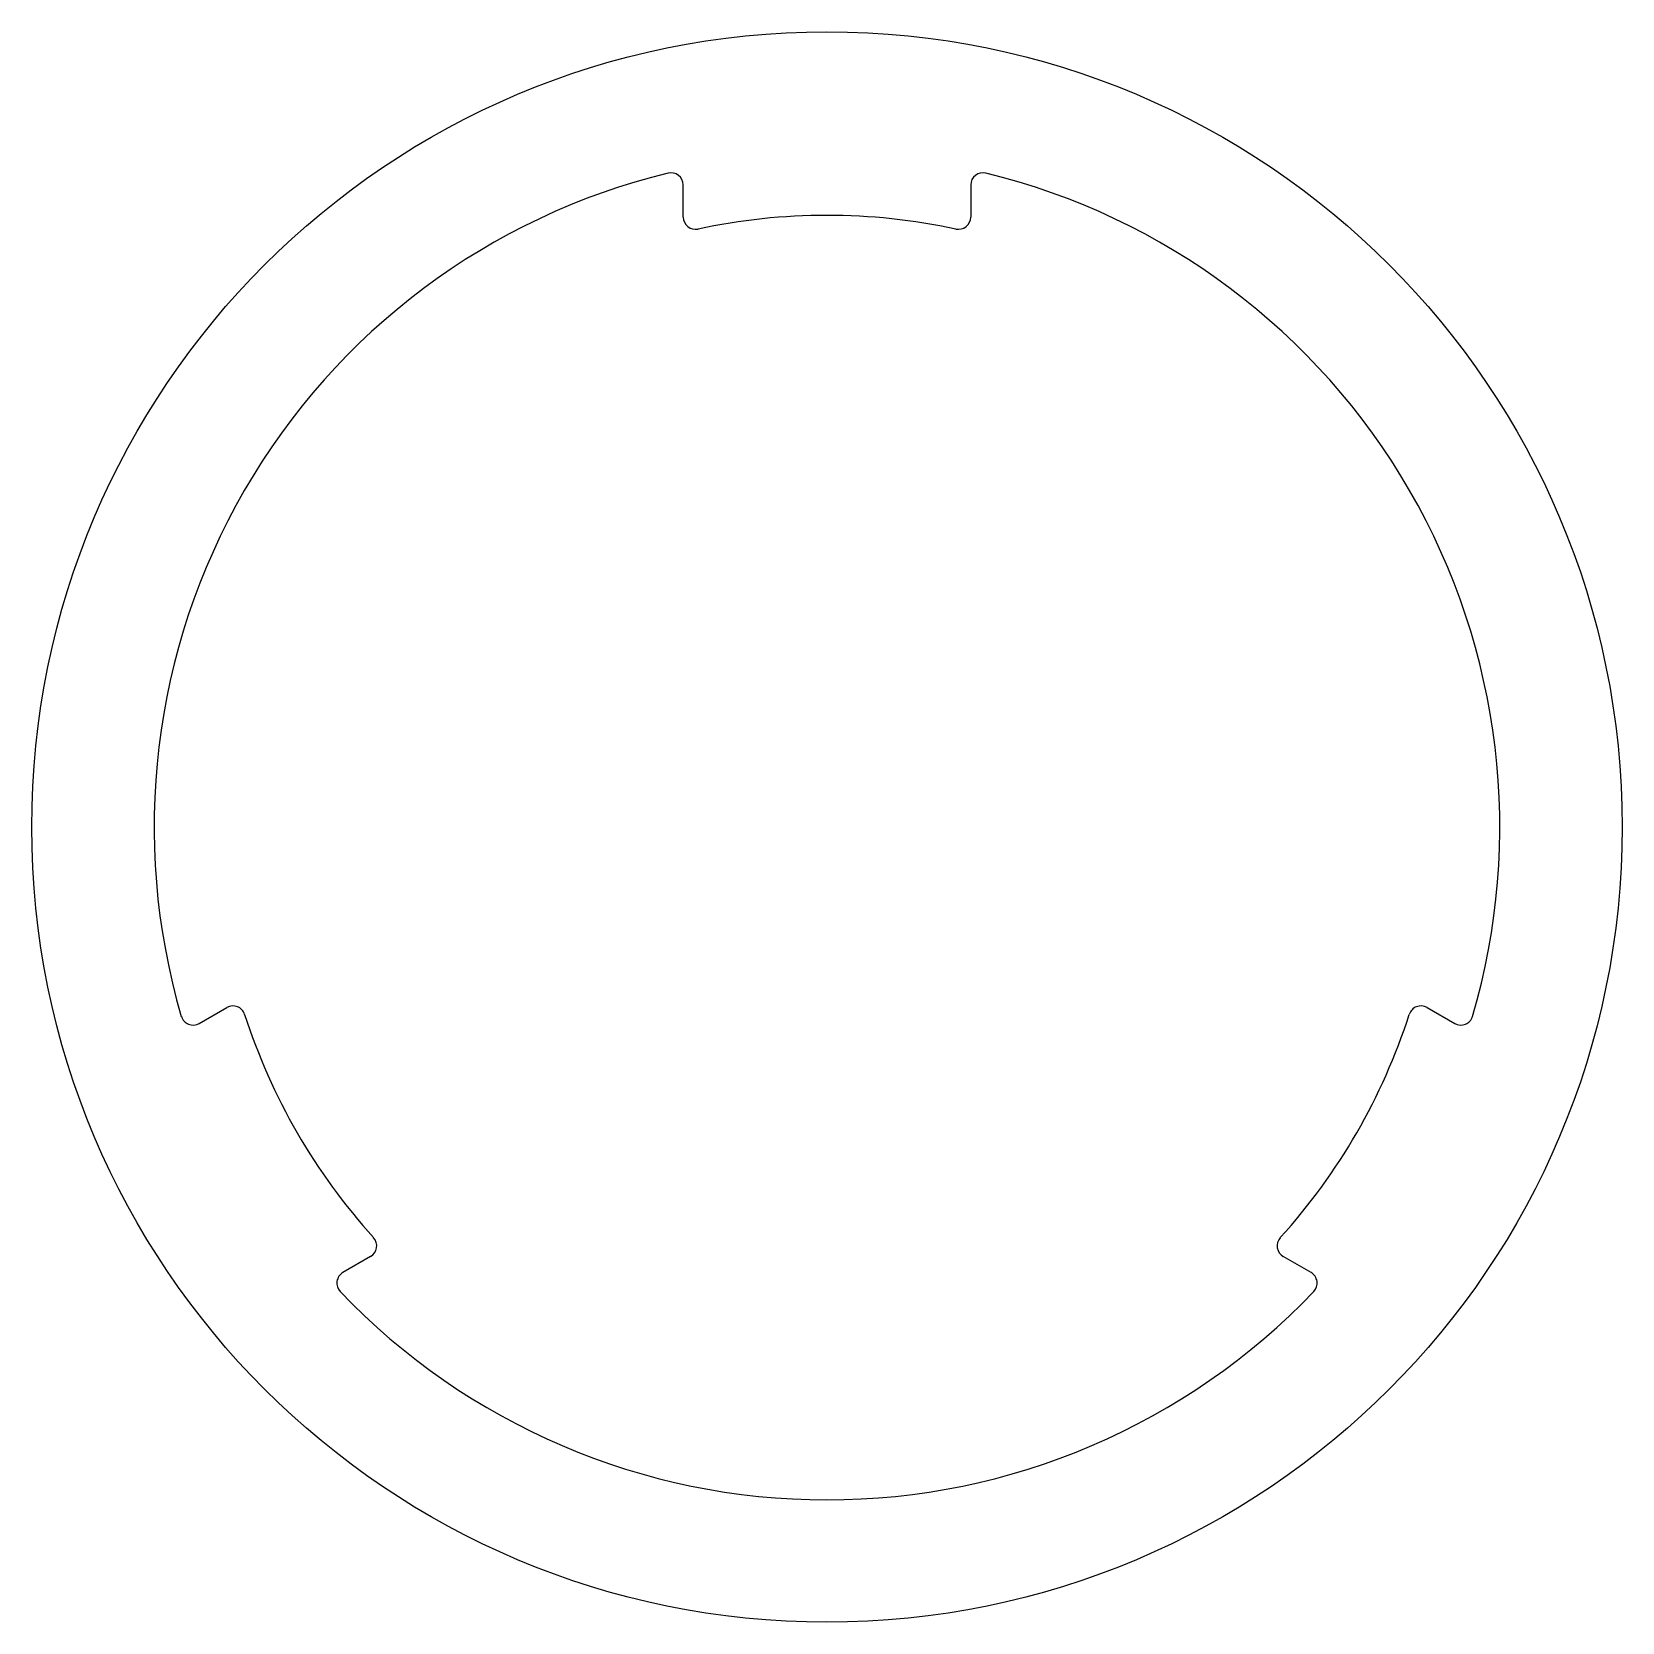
# Model space of a CAD drawing. Extents: x 606.3 to 619.3, y 347.2 to 360.2.
import ezdxf

# ---------------------------------------------------------------- set-up
doc = ezdxf.new("R2010")
doc.units = 0
doc.layers.get('0').update_dxf_attribs({"linetype": 'CONTINUOUS'})

msp = doc.modelspace()

# ---------------------------------------------------------------- linework, layer by layer
at = {"color": 7}
for p, q in [((611.649, 358.73), (611.649, 358.992)), ((613.999, 358.992), (613.999, 358.73)), ((607.693, 352.138), (607.919, 352.269)), ((617.729, 352.269), (617.956, 352.138)), ((609.094, 350.234), (608.868, 350.103)), ((616.781, 350.103), (616.554, 350.234))]:
    msp.add_line(p, q, dxfattribs=at)
msp.add_circle((612.824, 353.744), 6.5, dxfattribs=at)
for centre, radius, start, end in [((612.824, 353.744), 5.5, 103.6571, 196.3429), ((611.549, 358.992), 0.1, 0, 103.6571), ((614.099, 358.992), 0.1, 76.3429, 180), ((612.824, 353.744), 5.5, 343.6571, 76.3429), ((611.749, 358.73), 0.1, 180, 282.1683), ((612.824, 353.744), 5, 77.8317, 102.1683), ((613.899, 358.73), 0.1, 257.8317, 0), ((607.643, 352.225), 0.1, 196.3429, 299.9999), ((607.969, 352.182), 0.1, 17.8317, 119.9999), ((612.824, 353.744), 5, 197.8317, 222.1683), ((612.824, 353.744), 5, 317.8317, 342.1683), ((617.679, 352.182), 0.1, 60.0001, 162.1683), ((618.006, 352.225), 0.1, 240.0001, 343.6571), ((609.044, 350.32), 0.1, 300.0001, 42.1683), ((616.604, 350.32), 0.1, 137.8317, 240.0001), ((608.918, 350.016), 0.1, 120.0001, 223.6571), ((616.731, 350.016), 0.1, 316.3429, 60.0001), ((612.824, 353.744), 5.5, 223.6571, 316.3429)]:
    msp.add_arc(centre, radius, start, end, dxfattribs=at)

doc.saveas('drawing.dxf')
